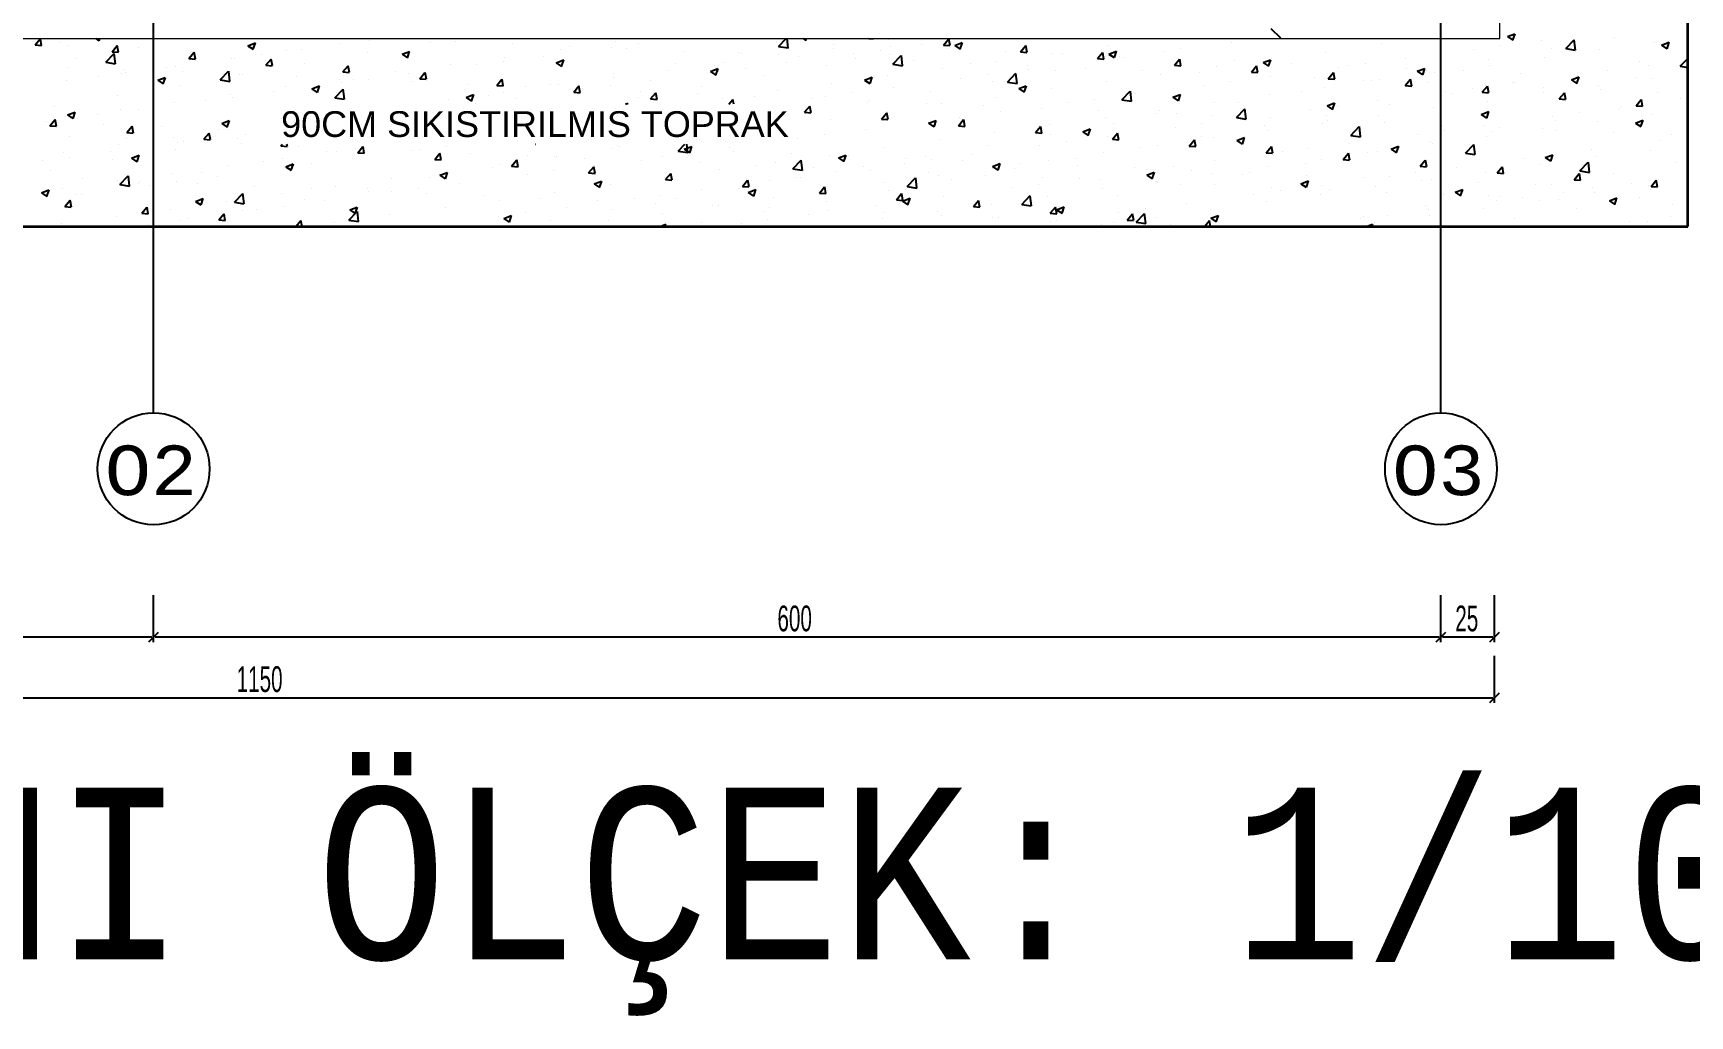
# Model space of a CAD drawing. Header units: inches. Extents: x -7543 to -822, y 102837 to 190349.
# Drawn here: x -836.2739 to -836.1967, y 102836.7692 to 102836.815 of the extents above; entities that cross this region are included whole.
import ezdxf

# ---------------------------------------------------------------- set-up
doc = ezdxf.new("R2010")
doc.units = ezdxf.units.IN
doc.header["$MEASUREMENT"] = 0
doc.linetypes.add('DASHDOTX2', pattern=[2, 1, -0.5, 0, -0.5])
for name, color, linetype, lineweight in [('AKS', 1, 'Continuous', 25), ('ICOL', 55, 'Continuous', 25), ('SIVA', 150, 'Continuous', 15), ('TARAMA', 8, 'Continuous', 25), ('YAZI', 7, 'Continuous', 25)]:
    doc.layers.add(name, color=color, linetype=linetype, lineweight=lineweight)
doc.layers.add('DUVAR', color=7, linetype='Continuous', lineweight=35, true_color=0xfc4642)
doc.styles.add('ISIM', font='monos.ttf', dxfattribs={"width": 1.1, "height": 200})
doc.styles.add('OLCU', font='tromand.shx', dxfattribs={"width": 0.6, "height": 12})
doc.styles.add('TURKCE', font='arial.ttf')

msp = doc.modelspace()

# ---------------------------------------------------------------- linework, layer by layer
at = {"layer": 'AKS', "linetype": 'DASHDOTX2', "ltscale": 10}
for p, q in [((-836.268322, 102836.797308), (-836.268322, 102837.179379)), ((-836.208322, 102836.797308), (-836.208322, 102837.179379))]:
    msp.add_line(p, q, dxfattribs=at)
at = {"layer": 'AKS', "color": 0}
for centre in [(-836.268322, 102836.7947), (-836.208322, 102836.7947)]:
    msp.add_circle(centre, 0.002608, dxfattribs=at)
at = {"layer": 'DUVAR'}
for p, q in [((-836.196822, 102836.805993), (-836.196822, 102836.875165)), ((-836.329822, 102836.805993), (-836.196822, 102836.805993))]:
    msp.add_line(p, q, dxfattribs=at)
at = {"layer": 'ICOL'}
for p, q in [((-836.216248, 102836.815214), (-836.215806, 102836.814772)), ((-836.268322, 102836.786633), (-836.268322, 102836.788817)), ((-836.268322, 102836.786633), (-836.268322, 102836.788817)), ((-836.208322, 102836.786633), (-836.208322, 102836.788817)), ((-836.208322, 102836.786633), (-836.208322, 102836.788817)), ((-836.205822, 102836.786633), (-836.205822, 102836.788817)), ((-836.268542, 102836.786646), (-836.268101, 102836.787087)), ((-836.268542, 102836.786646), (-836.268101, 102836.787087)), ((-836.208542, 102836.786646), (-836.208101, 102836.787087)), ((-836.208542, 102836.786646), (-836.208101, 102836.787087)), ((-836.206042, 102836.786646), (-836.205601, 102836.787087)), ((-836.318244, 102836.786867), (-836.2684, 102836.786867)), ((-836.268244, 102836.786867), (-836.2084, 102836.786867)), ((-836.208244, 102836.786867), (-836.2059, 102836.786867)), ((-836.205822, 102836.783806), (-836.205822, 102836.78599)), ((-836.320744, 102836.78404), (-836.2059, 102836.78404)), ((-836.206042, 102836.783819), (-836.205601, 102836.784261))]:
    msp.add_line(p, q, dxfattribs=at)
at = {"layer": 'SIVA'}
for p, q in [((-836.205572, 102836.814743), (-836.205572, 102836.883915)), ((-836.321072, 102836.814743), (-836.205572, 102836.814743))]:
    msp.add_line(p, q, dxfattribs=at)
at = {"layer": 'TARAMA'}
for p, q in [((-836.205228, 102836.814833), (-836.204878, 102836.814967)), ((-836.205228, 102836.814833), (-836.204979, 102836.814665)), ((-836.204973, 102836.814665), (-836.204872, 102836.814967)), ((-836.273847, 102836.814442), (-836.273606, 102836.814729)), ((-836.273847, 102836.814442), (-836.273548, 102836.814416)), ((-836.273542, 102836.814416), (-836.2736, 102836.81473)), ((-836.272711, 102836.814551), (-836.272711, 102836.814551)), ((-836.272321, 102836.814434), (-836.272321, 102836.814434)), ((-836.271015, 102836.814743), (-836.270867, 102836.814643)), ((-836.270861, 102836.814643), (-836.270827, 102836.814743)), ((-836.270554, 102836.813639), (-836.270164, 102836.814044)), ((-836.27026, 102836.814128), (-836.270019, 102836.814416)), ((-836.27026, 102836.814128), (-836.269962, 102836.814102)), ((-836.270103, 102836.813569), (-836.270158, 102836.814044)), ((-836.269956, 102836.814102), (-836.270014, 102836.814416)), ((-836.269013, 102836.814328), (-836.269013, 102836.814328)), ((-836.266674, 102836.813815), (-836.266433, 102836.814102)), ((-836.266369, 102836.813789), (-836.266427, 102836.814102)), ((-836.26393, 102836.81441), (-836.26358, 102836.814545)), ((-836.26393, 102836.81441), (-836.263681, 102836.814243)), ((-836.263675, 102836.814243), (-836.263574, 102836.814545)), ((-836.262125, 102836.814168), (-836.262125, 102836.814168)), ((-836.26142, 102836.814239), (-836.26142, 102836.814239)), ((-836.2596, 102836.814488), (-836.2596, 102836.814488)), ((-836.258356, 102836.81408), (-836.258356, 102836.81408)), ((-836.258262, 102836.814654), (-836.258262, 102836.814654)), ((-836.256941, 102836.814718), (-836.256941, 102836.814718)), ((-836.256744, 102836.81401), (-836.256394, 102836.814144)), ((-836.25649, 102836.813842), (-836.256388, 102836.814144)), ((-836.25544, 102836.81458), (-836.25544, 102836.81458)), ((-836.254272, 102836.814605), (-836.254272, 102836.814605)), ((-836.251603, 102836.814492), (-836.251603, 102836.814492)), ((-836.249374, 102836.814246), (-836.249374, 102836.814246)), ((-836.248934, 102836.814379), (-836.248934, 102836.814379)), ((-836.246971, 102836.814342), (-836.246971, 102836.814342)), ((-836.246807, 102836.814598), (-836.246807, 102836.814598)), ((-836.246265, 102836.814267), (-836.246265, 102836.814267)), ((-836.24572, 102836.814507), (-836.24572, 102836.814507)), ((-836.243596, 102836.814154), (-836.243596, 102836.814154)), ((-836.241981, 102836.814713), (-836.241981, 102836.814713)), ((-836.241067, 102836.8141), (-836.241067, 102836.8141)), ((-836.240927, 102836.814041), (-836.240927, 102836.814041)), ((-836.239312, 102836.8146), (-836.239312, 102836.8146)), ((-836.239199, 102836.814371), (-836.238842, 102836.814743)), ((-836.239199, 102836.814371), (-836.238755, 102836.814302)), ((-836.238749, 102836.814301), (-836.2388, 102836.814743)), ((-836.238151, 102836.8146), (-836.238151, 102836.8146)), ((-836.238055, 102836.814743), (-836.237923, 102836.814654)), ((-836.237917, 102836.814654), (-836.237887, 102836.814743)), ((-836.236653, 102836.814301), (-836.236653, 102836.814301)), ((-836.236643, 102836.814487), (-836.236643, 102836.814487)), ((-836.235681, 102836.81403), (-836.235681, 102836.81403)), ((-836.234991, 102836.814743), (-836.234792, 102836.814726)), ((-836.234787, 102836.814726), (-836.23479, 102836.814743)), ((-836.234429, 102836.814194), (-836.234429, 102836.814194)), ((-836.234056, 102836.814675), (-836.234056, 102836.814675)), ((-836.233973, 102836.814374), (-836.233973, 102836.814374)), ((-836.232535, 102836.814444), (-836.232535, 102836.814444)), ((-836.231505, 102836.814438), (-836.231264, 102836.814725)), ((-836.231505, 102836.814438), (-836.231206, 102836.814412)), ((-836.231304, 102836.814262), (-836.231304, 102836.814262)), ((-836.2312, 102836.814412), (-836.231258, 102836.814725)), ((-836.231121, 102836.814503), (-836.231121, 102836.814503)), ((-836.230986, 102836.814421), (-836.230636, 102836.814556)), ((-836.230986, 102836.814421), (-836.230737, 102836.814253)), ((-836.230732, 102836.814254), (-836.23063, 102836.814556)), ((-836.228635, 102836.814149), (-836.228635, 102836.814149)), ((-836.227919, 102836.814124), (-836.227677, 102836.814412)), ((-836.227919, 102836.814124), (-836.22762, 102836.814098)), ((-836.227614, 102836.814098), (-836.227672, 102836.814412)), ((-836.226427, 102836.814058), (-836.226427, 102836.814058)), ((-836.225966, 102836.814036), (-836.225966, 102836.814036)), ((-836.224332, 102836.813811), (-836.224091, 102836.814098)), ((-836.224028, 102836.813785), (-836.224085, 102836.814098)), ((-836.22386, 102836.81441), (-836.22386, 102836.81441)), ((-836.2238, 102836.814021), (-836.22345, 102836.814155)), ((-836.2238, 102836.814021), (-836.223552, 102836.813853)), ((-836.223546, 102836.813853), (-836.223444, 102836.814155)), ((-836.221334, 102836.81473), (-836.221334, 102836.81473)), ((-836.221244, 102836.814131), (-836.221244, 102836.814131)), ((-836.220464, 102836.814255), (-836.220464, 102836.814255)), ((-836.218087, 102836.814547), (-836.218087, 102836.814547)), ((-836.216835, 102836.814712), (-836.216835, 102836.814712)), ((-836.213705, 102836.814113), (-836.213705, 102836.814113)), ((-836.211108, 102836.814488), (-836.211108, 102836.814488)), ((-836.206796, 102836.814235), (-836.206796, 102836.814235)), ((-836.205544, 102836.814399), (-836.205544, 102836.814399)), ((-836.20365, 102836.814649), (-836.20365, 102836.814649)), ((-836.203174, 102836.814275), (-836.203174, 102836.814275)), ((-836.202509, 102836.814276), (-836.202119, 102836.814682)), ((-836.202509, 102836.814276), (-836.202064, 102836.814207)), ((-836.202058, 102836.814206), (-836.202113, 102836.814681)), ((-836.200912, 102836.814222), (-836.200912, 102836.814222)), ((-836.200258, 102836.814776), (-836.200258, 102836.814776)), ((-836.198387, 102836.814542), (-836.198387, 102836.814542)), ((-836.198042, 102836.814432), (-836.197692, 102836.814566)), ((-836.198042, 102836.814432), (-836.197794, 102836.814264)), ((-836.197788, 102836.814264), (-836.197686, 102836.814567)), ((-836.272336, 102836.813412), (-836.272336, 102836.813412)), ((-836.271929, 102836.813828), (-836.271929, 102836.813828)), ((-836.270554, 102836.813639), (-836.270109, 102836.81357)), ((-836.269667, 102836.813299), (-836.269667, 102836.813299)), ((-836.267723, 102836.813409), (-836.267723, 102836.813409)), ((-836.26729, 102836.813441), (-836.26729, 102836.813441)), ((-836.266674, 102836.813815), (-836.266375, 102836.813789)), ((-836.264693, 102836.813816), (-836.264693, 102836.813816)), ((-836.264565, 102836.813825), (-836.264565, 102836.813825)), ((-836.263314, 102836.813989), (-836.263314, 102836.813989)), ((-836.263088, 102836.813501), (-836.262847, 102836.813788)), ((-836.263088, 102836.813501), (-836.262789, 102836.813475)), ((-836.262783, 102836.813475), (-836.262841, 102836.813788)), ((-836.261272, 102836.813579), (-836.261272, 102836.813579)), ((-836.259501, 102836.813187), (-836.25926, 102836.813474)), ((-836.259197, 102836.813161), (-836.259255, 102836.813475)), ((-836.256744, 102836.81401), (-836.256495, 102836.813842)), ((-836.254497, 102836.813551), (-836.254497, 102836.813551)), ((-836.253275, 102836.813512), (-836.253275, 102836.813512)), ((-836.252023, 102836.813677), (-836.252023, 102836.813677)), ((-836.251971, 102836.813871), (-836.251971, 102836.813871)), ((-836.250129, 102836.813926), (-836.250129, 102836.813926)), ((-836.249558, 102836.813609), (-836.249208, 102836.813744)), ((-836.249558, 102836.813609), (-836.24931, 102836.813442)), ((-836.249304, 102836.813442), (-836.249203, 102836.813744)), ((-836.244342, 102836.813254), (-836.244342, 102836.813254)), ((-836.243983, 102836.813599), (-836.243983, 102836.813599)), ((-836.242373, 102836.813209), (-836.242023, 102836.813343)), ((-836.242118, 102836.813041), (-836.242017, 102836.813344)), ((-836.241745, 102836.813628), (-836.241745, 102836.813628)), ((-836.240732, 102836.813364), (-836.240732, 102836.813364)), ((-836.239178, 102836.81398), (-836.239178, 102836.81398)), ((-836.238838, 102836.813614), (-836.238838, 102836.813614)), ((-836.238257, 102836.813928), (-836.238257, 102836.813928)), ((-836.236953, 102836.813502), (-836.236953, 102836.813502)), ((-836.235588, 102836.813816), (-836.235588, 102836.813816)), ((-836.234037, 102836.814003), (-836.234037, 102836.814003)), ((-836.233863, 102836.813544), (-836.233474, 102836.813949)), ((-836.233863, 102836.813544), (-836.233418, 102836.813475)), ((-836.233413, 102836.813474), (-836.233468, 102836.813949)), ((-836.232919, 102836.813703), (-836.232919, 102836.813703)), ((-836.231549, 102836.813363), (-836.231549, 102836.813363)), ((-836.23025, 102836.81359), (-836.23025, 102836.81359)), ((-836.229024, 102836.813683), (-836.229024, 102836.813683)), ((-836.227581, 102836.813477), (-836.227581, 102836.813477)), ((-836.227548, 102836.813301), (-836.227548, 102836.813301)), ((-836.226295, 102836.813254), (-836.226295, 102836.813254)), ((-836.224912, 102836.813364), (-836.224912, 102836.813364)), ((-836.22439, 102836.813717), (-836.22439, 102836.813717)), ((-836.224332, 102836.813811), (-836.224033, 102836.813784)), ((-836.223379, 102836.813755), (-836.223379, 102836.813755)), ((-836.223297, 102836.813923), (-836.223297, 102836.813923)), ((-836.223138, 102836.813882), (-836.223138, 102836.813882)), ((-836.222243, 102836.813252), (-836.222243, 102836.813252)), ((-836.220746, 102836.813497), (-836.220505, 102836.813784)), ((-836.220746, 102836.813497), (-836.220447, 102836.813471)), ((-836.220628, 102836.81381), (-836.220628, 102836.81381)), ((-836.220441, 102836.813471), (-836.220499, 102836.813784)), ((-836.218798, 102836.813441), (-836.218798, 102836.813441)), ((-836.217959, 102836.813698), (-836.217959, 102836.813698)), ((-836.21716, 102836.813183), (-836.216919, 102836.81347)), ((-836.216855, 102836.813157), (-836.216913, 102836.81347)), ((-836.216615, 102836.81362), (-836.216265, 102836.813755)), ((-836.216615, 102836.81362), (-836.216366, 102836.813453)), ((-836.21636, 102836.813453), (-836.216259, 102836.813755)), ((-836.216231, 102836.813793), (-836.216231, 102836.813793)), ((-836.21529, 102836.813585), (-836.21529, 102836.813585)), ((-836.213099, 102836.813405), (-836.213099, 102836.813405)), ((-836.212621, 102836.813472), (-836.212621, 102836.813472)), ((-836.211847, 102836.813569), (-836.211847, 102836.813569)), ((-836.209954, 102836.813819), (-836.209954, 102836.813819)), ((-836.209951, 102836.813359), (-836.209951, 102836.813359)), ((-836.209429, 102836.81322), (-836.209079, 102836.813354)), ((-836.209175, 102836.813052), (-836.209073, 102836.813354)), ((-836.209006, 102836.813274), (-836.209006, 102836.813274)), ((-836.207282, 102836.813247), (-836.207282, 102836.813247)), ((-836.20609, 102836.813775), (-836.20609, 102836.813775)), ((-836.206076, 102836.813495), (-836.206076, 102836.813495)), ((-836.203479, 102836.81387), (-836.203479, 102836.81387)), ((-836.200556, 102836.813257), (-836.200556, 102836.813257)), ((-836.19906, 102836.813678), (-836.19906, 102836.813678)), ((-836.198663, 102836.813506), (-836.198663, 102836.813506)), ((-836.197173, 102836.813449), (-836.196822, 102836.813814)), ((-836.197173, 102836.813449), (-836.196822, 102836.813394)), ((-836.272382, 102836.812769), (-836.272382, 102836.812769)), ((-836.270869, 102836.812995), (-836.270869, 102836.812995)), ((-836.269815, 102836.813121), (-836.269815, 102836.813121)), ((-836.269617, 102836.81316), (-836.269617, 102836.81316)), ((-836.268131, 102836.812798), (-836.267781, 102836.812932)), ((-836.268131, 102836.812798), (-836.267882, 102836.81263)), ((-836.267876, 102836.81263), (-836.267775, 102836.812932)), ((-836.267104, 102836.812578), (-836.267104, 102836.812578)), ((-836.266998, 102836.813186), (-836.266998, 102836.813186)), ((-836.265217, 102836.812811), (-836.264828, 102836.813217)), ((-836.265217, 102836.812811), (-836.264773, 102836.812742)), ((-836.264767, 102836.812741), (-836.264822, 102836.813216)), ((-836.264328, 102836.813073), (-836.264328, 102836.813073)), ((-836.264188, 102836.813079), (-836.264188, 102836.813079)), ((-836.262186, 102836.812504), (-836.262186, 102836.812504)), ((-836.261659, 102836.812961), (-836.261659, 102836.812961)), ((-836.260945, 102836.812397), (-836.260595, 102836.812532)), ((-836.260691, 102836.81223), (-836.260589, 102836.812532)), ((-836.259661, 102836.812824), (-836.259661, 102836.812824)), ((-836.259578, 102836.812682), (-836.259578, 102836.812682)), ((-836.259501, 102836.813187), (-836.259203, 102836.813161)), ((-836.25899, 102836.812848), (-836.25899, 102836.812848)), ((-836.258326, 102836.812847), (-836.258326, 102836.812847)), ((-836.257064, 102836.813199), (-836.257064, 102836.813199)), ((-836.256432, 102836.813096), (-836.256432, 102836.813096)), ((-836.256321, 102836.812735), (-836.256321, 102836.812735)), ((-836.255915, 102836.812873), (-836.255674, 102836.813161)), ((-836.255915, 102836.812873), (-836.255616, 102836.812847)), ((-836.255611, 102836.812847), (-836.255668, 102836.813161)), ((-836.253652, 102836.812622), (-836.253652, 102836.812622)), ((-836.252329, 102836.81256), (-836.252088, 102836.812847)), ((-836.252329, 102836.81256), (-836.25203, 102836.812533)), ((-836.252024, 102836.812534), (-836.252082, 102836.812847)), ((-836.250983, 102836.812509), (-836.250983, 102836.812509)), ((-836.249815, 102836.812598), (-836.249815, 102836.812598)), ((-836.249435, 102836.812581), (-836.249435, 102836.812581)), ((-836.248743, 102836.812246), (-836.248502, 102836.812533)), ((-836.248438, 102836.81222), (-836.248496, 102836.812533)), ((-836.247035, 102836.812535), (-836.247035, 102836.812535)), ((-836.246899, 102836.813099), (-836.246899, 102836.813099)), ((-836.246868, 102836.812933), (-836.246868, 102836.812933)), ((-836.245141, 102836.812784), (-836.245141, 102836.812784)), ((-836.242785, 102836.812501), (-836.242785, 102836.812501)), ((-836.242373, 102836.813209), (-836.242124, 102836.813041)), ((-836.241984, 102836.8132), (-836.241984, 102836.8132)), ((-836.239869, 102836.813002), (-836.239869, 102836.813002)), ((-836.236713, 102836.812636), (-836.236713, 102836.812636)), ((-836.235187, 102836.812809), (-836.234837, 102836.812943)), ((-836.235187, 102836.812809), (-836.234938, 102836.812641)), ((-836.234933, 102836.812641), (-836.234831, 102836.812943)), ((-836.234116, 102836.813011), (-836.234116, 102836.813011)), ((-836.233851, 102836.812472), (-836.233851, 102836.812472)), ((-836.230693, 102836.812887), (-836.230693, 102836.812887)), ((-836.229441, 102836.813052), (-836.229441, 102836.813052)), ((-836.229211, 102836.812754), (-836.229211, 102836.812754)), ((-836.228527, 102836.812716), (-836.228137, 102836.813122)), ((-836.228527, 102836.812716), (-836.228082, 102836.812647)), ((-836.228076, 102836.812646), (-836.228132, 102836.813121)), ((-836.228001, 102836.812408), (-836.227651, 102836.812542)), ((-836.227747, 102836.812241), (-836.227646, 102836.812543)), ((-836.22392, 102836.812746), (-836.22392, 102836.812746)), ((-836.221395, 102836.813066), (-836.221395, 102836.813066)), ((-836.219574, 102836.813139), (-836.219574, 102836.813139)), ((-836.219402, 102836.812575), (-836.219402, 102836.812575)), ((-836.21815, 102836.81274), (-836.21815, 102836.81274)), ((-836.21716, 102836.813183), (-836.216861, 102836.813157)), ((-836.216905, 102836.813026), (-836.216905, 102836.813026)), ((-836.216257, 102836.812989), (-836.216257, 102836.812989)), ((-836.214235, 102836.812913), (-836.214235, 102836.812913)), ((-836.213573, 102836.812869), (-836.213332, 102836.813157)), ((-836.213573, 102836.812869), (-836.213274, 102836.812843)), ((-836.213269, 102836.812843), (-836.213327, 102836.813157)), ((-836.211922, 102836.812773), (-836.211922, 102836.812773)), ((-836.211566, 102836.812801), (-836.211566, 102836.812801)), ((-836.211169, 102836.812823), (-836.211169, 102836.812823)), ((-836.209987, 102836.812555), (-836.209746, 102836.812843)), ((-836.209987, 102836.812555), (-836.209688, 102836.812529)), ((-836.209682, 102836.812529), (-836.20974, 102836.812843)), ((-836.209429, 102836.81322), (-836.20918, 102836.813052)), ((-836.208897, 102836.812688), (-836.208897, 102836.812688)), ((-836.208602, 102836.813175), (-836.208602, 102836.813175)), ((-836.206401, 102836.812242), (-836.20616, 102836.812529)), ((-836.206228, 102836.812575), (-836.206228, 102836.812575)), ((-836.206096, 102836.812216), (-836.206154, 102836.812529)), ((-836.204966, 102836.812677), (-836.204966, 102836.812677)), ((-836.204892, 102836.812677), (-836.204892, 102836.812677)), ((-836.204613, 102836.813134), (-836.204613, 102836.813134)), ((-836.202243, 102836.812819), (-836.201893, 102836.812954)), ((-836.202243, 102836.812819), (-836.201995, 102836.812652)), ((-836.201989, 102836.812652), (-836.201888, 102836.812954)), ((-836.201976, 102836.813177), (-836.201976, 102836.813177)), ((-836.201944, 102836.813021), (-836.201944, 102836.813021)), ((-836.201808, 102836.813092), (-836.201808, 102836.813092)), ((-836.200973, 102836.812558), (-836.200973, 102836.812558)), ((-836.199275, 102836.812908), (-836.199275, 102836.812908)), ((-836.198448, 102836.812878), (-836.198448, 102836.812878)), ((-836.27002, 102836.812078), (-836.27002, 102836.812078)), ((-836.26735, 102836.811777), (-836.26735, 102836.811777)), ((-836.265881, 102836.811852), (-836.265881, 102836.811852)), ((-836.264753, 102836.812152), (-836.264753, 102836.812152)), ((-836.264629, 102836.812017), (-836.264629, 102836.812017)), ((-836.262735, 102836.812267), (-836.262735, 102836.812267)), ((-836.260945, 102836.812397), (-836.260696, 102836.812229)), ((-836.259881, 102836.811983), (-836.259492, 102836.812389)), ((-836.259881, 102836.811983), (-836.259437, 102836.811914)), ((-836.259431, 102836.811914), (-836.259486, 102836.812388)), ((-836.254557, 102836.811886), (-836.254557, 102836.811886)), ((-836.25376, 102836.811997), (-836.253409, 102836.812131)), ((-836.25376, 102836.811997), (-836.253511, 102836.811829)), ((-836.253505, 102836.811829), (-836.253404, 102836.812131)), ((-836.253338, 102836.811705), (-836.253338, 102836.811705)), ((-836.25273, 102836.812098), (-836.25273, 102836.812098)), ((-836.252032, 102836.812206), (-836.252032, 102836.812206)), ((-836.251445, 102836.811954), (-836.251445, 102836.811954)), ((-836.248743, 102836.812246), (-836.248444, 102836.81222)), ((-836.248314, 102836.812397), (-836.248314, 102836.812397)), ((-836.248287, 102836.81237), (-836.248287, 102836.81237)), ((-836.246334, 102836.811688), (-836.246224, 102836.811731)), ((-836.246232, 102836.811688), (-836.246218, 102836.811731)), ((-836.245701, 102836.812001), (-836.245701, 102836.812001)), ((-836.245645, 102836.812284), (-836.245645, 102836.812284)), ((-836.245156, 102836.811932), (-836.244915, 102836.812219)), ((-836.245156, 102836.811932), (-836.244857, 102836.811906)), ((-836.244852, 102836.811906), (-836.244909, 102836.81222)), ((-836.242976, 102836.812171), (-836.242976, 102836.812171)), ((-836.241806, 102836.811964), (-836.241806, 102836.811964)), ((-836.241511, 102836.811688), (-836.241329, 102836.811906)), ((-836.241283, 102836.811688), (-836.241323, 102836.811906)), ((-836.240306, 102836.812058), (-836.240306, 102836.812058)), ((-836.239239, 102836.812316), (-836.239239, 102836.812316)), ((-836.237637, 102836.811946), (-836.237637, 102836.811946)), ((-836.236996, 102836.812057), (-836.236996, 102836.812057)), ((-836.235744, 102836.812222), (-836.235744, 102836.812222)), ((-836.235043, 102836.811753), (-836.235043, 102836.811753)), ((-836.234968, 102836.811833), (-836.234968, 102836.811833)), ((-836.232299, 102836.81172), (-836.232299, 102836.81172)), ((-836.232127, 102836.812253), (-836.232127, 102836.812253)), ((-836.229085, 102836.812019), (-836.229085, 102836.812019)), ((-836.228001, 102836.812408), (-836.227753, 102836.81224)), ((-836.226488, 102836.812394), (-836.226488, 102836.812394)), ((-836.225705, 102836.811745), (-836.225705, 102836.811745)), ((-836.224453, 102836.81191), (-836.224453, 102836.81191)), ((-836.223191, 102836.811888), (-836.222801, 102836.812294)), ((-836.223191, 102836.811888), (-836.222746, 102836.811819)), ((-836.22274, 102836.811819), (-836.222795, 102836.812293)), ((-836.22256, 102836.812159), (-836.22256, 102836.812159)), ((-836.220816, 102836.812008), (-836.220466, 102836.812142)), ((-836.220816, 102836.812008), (-836.220567, 102836.81184)), ((-836.220561, 102836.81184), (-836.22046, 102836.812142)), ((-836.218859, 102836.811776), (-836.218859, 102836.811776)), ((-836.217754, 102836.811772), (-836.217754, 102836.811772)), ((-836.216292, 102836.812128), (-836.216292, 102836.812128)), ((-836.214838, 102836.812273), (-836.214838, 102836.812273)), ((-836.213766, 102836.812448), (-836.213766, 102836.812448)), ((-836.21363, 102836.811607), (-836.21328, 102836.811742)), ((-836.213376, 102836.81144), (-836.213274, 102836.811742)), ((-836.211269, 102836.811847), (-836.211269, 102836.811847)), ((-836.208111, 102836.812262), (-836.208111, 102836.812262)), ((-836.207808, 102836.812176), (-836.207808, 102836.812176)), ((-836.206859, 102836.812427), (-836.206859, 102836.812427)), ((-836.206401, 102836.812242), (-836.206102, 102836.812216)), ((-836.206137, 102836.811831), (-836.206137, 102836.811831)), ((-836.203559, 102836.812462), (-836.203559, 102836.812462)), ((-836.20354, 102836.812206), (-836.20354, 102836.812206)), ((-836.202814, 102836.811928), (-836.202573, 102836.812215)), ((-836.202814, 102836.811928), (-836.202516, 102836.811902)), ((-836.20251, 102836.811902), (-836.202568, 102836.812215)), ((-836.20089, 102836.812349), (-836.20089, 102836.812349)), ((-836.199228, 102836.811614), (-836.198987, 102836.811901)), ((-836.198924, 102836.811588), (-836.198981, 102836.811902)), ((-836.198221, 102836.812237), (-836.198221, 102836.812237)), ((-836.197151, 102836.811928), (-836.197151, 102836.811928)), ((-836.273153, 102836.810681), (-836.272912, 102836.810969)), ((-836.272936, 102836.811577), (-836.272936, 102836.811577)), ((-836.272848, 102836.810655), (-836.272906, 102836.810969)), ((-836.272443, 102836.811105), (-836.272443, 102836.811105)), ((-836.272332, 102836.811185), (-836.271982, 102836.811319)), ((-836.272332, 102836.811185), (-836.272083, 102836.811017)), ((-836.272184, 102836.811023), (-836.272184, 102836.811023)), ((-836.272077, 102836.811017), (-836.271976, 102836.81132)), ((-836.270932, 102836.811187), (-836.270932, 102836.811187)), ((-836.269876, 102836.811457), (-836.269876, 102836.811457)), ((-836.269039, 102836.811437), (-836.269039, 102836.811437)), ((-836.237984, 102836.811305), (-836.237743, 102836.811592)), ((-836.237984, 102836.811305), (-836.237685, 102836.811278)), ((-836.237959, 102836.811252), (-836.237959, 102836.811252)), ((-836.237679, 102836.811279), (-836.237737, 102836.811592)), ((-836.236774, 102836.810972), (-836.236774, 102836.810972)), ((-836.234397, 102836.810991), (-836.234156, 102836.811278)), ((-836.234397, 102836.810991), (-836.234099, 102836.810965)), ((-836.234177, 102836.811346), (-836.234177, 102836.811346)), ((-836.234093, 102836.810965), (-836.234151, 102836.811278)), ((-836.232203, 102836.810795), (-836.231852, 102836.81093)), ((-836.231948, 102836.810628), (-836.231847, 102836.81093)), ((-836.23161, 102836.811699), (-836.23161, 102836.811699)), ((-836.230811, 102836.810677), (-836.23057, 102836.810964)), ((-836.230757, 102836.81108), (-836.230757, 102836.81108)), ((-836.230506, 102836.810651), (-836.230564, 102836.810965)), ((-836.22963, 102836.811607), (-836.22963, 102836.811607)), ((-836.228863, 102836.811329), (-836.228863, 102836.811329)), ((-836.226961, 102836.811494), (-836.226961, 102836.811494)), ((-836.224292, 102836.811382), (-836.224292, 102836.811382)), ((-836.223981, 102836.811081), (-836.223981, 102836.811081)), ((-836.221623, 102836.811269), (-836.221623, 102836.811269)), ((-836.221456, 102836.811401), (-836.221456, 102836.811401)), ((-836.22067, 102836.811272), (-836.22067, 102836.811272)), ((-836.218954, 102836.811156), (-836.218954, 102836.811156)), ((-836.217855, 102836.811061), (-836.217465, 102836.811467)), ((-836.217855, 102836.811061), (-836.21741, 102836.810992)), ((-836.217572, 102836.811017), (-836.217572, 102836.811017)), ((-836.217404, 102836.810991), (-836.217459, 102836.811466)), ((-836.216284, 102836.811043), (-836.216284, 102836.811043)), ((-836.214414, 102836.811433), (-836.214414, 102836.811433)), ((-836.21364, 102836.811175), (-836.21364, 102836.811175)), ((-836.21363, 102836.811607), (-836.213381, 102836.811439)), ((-836.213615, 102836.810931), (-836.213615, 102836.810931)), ((-836.213163, 102836.811597), (-836.213163, 102836.811597)), ((-836.21123, 102836.811159), (-836.21123, 102836.811159)), ((-836.210724, 102836.811676), (-836.210724, 102836.811676)), ((-836.208663, 102836.811511), (-836.208663, 102836.811511)), ((-836.206445, 102836.811207), (-836.206094, 102836.811341)), ((-836.206445, 102836.811207), (-836.206196, 102836.811039)), ((-836.20619, 102836.811039), (-836.206089, 102836.811341)), ((-836.203123, 102836.81112), (-836.203123, 102836.81112)), ((-836.202983, 102836.810927), (-836.202983, 102836.810927)), ((-836.201872, 102836.811285), (-836.201872, 102836.811285)), ((-836.200067, 102836.811427), (-836.200067, 102836.811427)), ((-836.199978, 102836.811534), (-836.199978, 102836.811534)), ((-836.199259, 102836.810806), (-836.198909, 102836.810941)), ((-836.199228, 102836.811614), (-836.198929, 102836.811588)), ((-836.199004, 102836.810639), (-836.198903, 102836.810941)), ((-836.198508, 102836.811213), (-836.198508, 102836.811213)), ((-836.273309, 102836.810857), (-836.273309, 102836.810857)), ((-836.273153, 102836.810681), (-836.272854, 102836.810655)), ((-836.272255, 102836.810185), (-836.272255, 102836.810185)), ((-836.27064, 102836.810744), (-836.27064, 102836.810744)), ((-836.269567, 102836.810367), (-836.269326, 102836.810655)), ((-836.269567, 102836.810367), (-836.269268, 102836.810341)), ((-836.269262, 102836.810342), (-836.26932, 102836.810655)), ((-836.267971, 102836.810631), (-836.267971, 102836.810631)), ((-836.26598, 102836.810054), (-836.265739, 102836.810341)), ((-836.265676, 102836.810028), (-836.265734, 102836.810341)), ((-836.265302, 102836.810518), (-836.265302, 102836.810518)), ((-836.265146, 102836.810785), (-836.264796, 102836.810919)), ((-836.265146, 102836.810785), (-836.264898, 102836.810617)), ((-836.264892, 102836.810617), (-836.26479, 102836.810919)), ((-836.264814, 102836.810487), (-836.264814, 102836.810487)), ((-836.264051, 102836.810295), (-836.264051, 102836.810295)), ((-836.23706, 102836.81025), (-836.23706, 102836.81025)), ((-836.235166, 102836.810499), (-836.235166, 102836.810499)), ((-836.232203, 102836.810795), (-836.231954, 102836.810628)), ((-836.232008, 102836.810915), (-836.232008, 102836.810915)), ((-836.230811, 102836.810677), (-836.230512, 102836.810651)), ((-836.229145, 102836.810354), (-836.229145, 102836.810354)), ((-836.227225, 102836.810363), (-836.226984, 102836.810651)), ((-836.227225, 102836.810363), (-836.226926, 102836.810337)), ((-836.22692, 102836.810337), (-836.226978, 102836.810651)), ((-836.226548, 102836.810729), (-836.226548, 102836.810729)), ((-836.226502, 102836.810271), (-836.226502, 102836.810271)), ((-836.225017, 102836.810395), (-836.224667, 102836.810529)), ((-836.225017, 102836.810395), (-836.224768, 102836.810227)), ((-836.224762, 102836.810227), (-836.224661, 102836.81053)), ((-836.223875, 102836.810187), (-836.223875, 102836.810187)), ((-836.223638, 102836.81005), (-836.223397, 102836.810337)), ((-836.223586, 102836.810771), (-836.223586, 102836.810771)), ((-836.223334, 102836.810024), (-836.223392, 102836.810337)), ((-836.220717, 102836.810603), (-836.220717, 102836.810603)), ((-836.219472, 102836.810174), (-836.219472, 102836.810174)), ((-836.219466, 102836.810768), (-836.219466, 102836.810768)), ((-836.216556, 102836.810675), (-836.216556, 102836.810675)), ((-836.216352, 102836.810464), (-836.216352, 102836.810464)), ((-836.213827, 102836.810784), (-836.213827, 102836.810784)), ((-836.212518, 102836.810233), (-836.212129, 102836.810639)), ((-836.212518, 102836.810233), (-836.212074, 102836.810164)), ((-836.212068, 102836.810163), (-836.212123, 102836.810638)), ((-836.210946, 102836.810818), (-836.210946, 102836.810818)), ((-836.209426, 102836.81029), (-836.209426, 102836.81029)), ((-836.208277, 102836.810705), (-836.208277, 102836.810705)), ((-836.208175, 102836.810455), (-836.208175, 102836.810455)), ((-836.206281, 102836.810704), (-836.206281, 102836.810704)), ((-836.206198, 102836.810166), (-836.206198, 102836.810166)), ((-836.205899, 102836.810426), (-836.205899, 102836.810426)), ((-836.205608, 102836.810592), (-836.205608, 102836.810592)), ((-836.203601, 102836.810541), (-836.203601, 102836.810541)), ((-836.202939, 102836.81048), (-836.202939, 102836.81048)), ((-836.201034, 102836.810893), (-836.201034, 102836.810893)), ((-836.20027, 102836.810367), (-836.20027, 102836.810367)), ((-836.199259, 102836.810806), (-836.19901, 102836.810639)), ((-836.197601, 102836.810254), (-836.197601, 102836.810254)), ((-836.272504, 102836.80944), (-836.272504, 102836.80944)), ((-836.270354, 102836.809465), (-836.270354, 102836.809465)), ((-836.269937, 102836.809792), (-836.269937, 102836.809792)), ((-836.269586, 102836.810072), (-836.269586, 102836.810072)), ((-836.267411, 102836.810112), (-836.267411, 102836.810112)), ((-836.26731, 102836.809595), (-836.26731, 102836.809595)), ((-836.267196, 102836.80988), (-836.267196, 102836.80988)), ((-836.266917, 102836.80996), (-836.266917, 102836.80996)), ((-836.26598, 102836.810054), (-836.265681, 102836.810028)), ((-836.265944, 102836.810045), (-836.265944, 102836.810045)), ((-836.264394, 102836.810095), (-836.264394, 102836.810095)), ((-836.264248, 102836.809847), (-836.264248, 102836.809847)), ((-836.262394, 102836.80974), (-836.262322, 102836.809826)), ((-836.262394, 102836.80974), (-836.262095, 102836.809714)), ((-836.262089, 102836.809714), (-836.26211, 102836.809826)), ((-836.261579, 102836.809734), (-836.261579, 102836.809734)), ((-836.26028, 102836.809498), (-836.26028, 102836.809498)), ((-836.259782, 102836.809495), (-836.259782, 102836.809495)), ((-836.25891, 102836.809621), (-836.25891, 102836.809621)), ((-836.258808, 102836.809426), (-836.258567, 102836.809713)), ((-836.258808, 102836.809426), (-836.258509, 102836.8094)), ((-836.258503, 102836.8094), (-836.258561, 102836.809714)), ((-836.256241, 102836.809508), (-836.256241, 102836.809508)), ((-836.255905, 102836.809568), (-836.255905, 102836.809568)), ((-836.255221, 102836.809112), (-836.25498, 102836.8094)), ((-836.254917, 102836.809086), (-836.254975, 102836.8094)), ((-836.254654, 102836.809733), (-836.254654, 102836.809733)), ((-836.253571, 102836.809396), (-836.253571, 102836.809396)), ((-836.250541, 102836.809826), (-836.250526, 102836.809816)), ((-836.25052, 102836.809816), (-836.250517, 102836.809826)), ((-836.246989, 102836.809604), (-836.246989, 102836.809604)), ((-836.246707, 102836.80975), (-836.246707, 102836.80975)), ((-836.246618, 102836.809729), (-836.246618, 102836.809729)), ((-836.243949, 102836.809616), (-836.243949, 102836.809616)), ((-836.243873, 102836.809501), (-836.24356, 102836.809826)), ((-836.243873, 102836.809501), (-836.243428, 102836.809432)), ((-836.243589, 102836.809583), (-836.243239, 102836.809718)), ((-836.243589, 102836.809583), (-836.243341, 102836.809415)), ((-836.243422, 102836.809431), (-836.243468, 102836.809826)), ((-836.243363, 102836.80942), (-836.243363, 102836.80942)), ((-836.243335, 102836.809416), (-836.243233, 102836.809718)), ((-836.241469, 102836.80967), (-836.241469, 102836.80967)), ((-836.24128, 102836.809503), (-836.24128, 102836.809503)), ((-836.238611, 102836.809391), (-836.238611, 102836.809391)), ((-836.238311, 102836.810085), (-836.238311, 102836.810085)), ((-836.234238, 102836.809682), (-836.234238, 102836.809682)), ((-836.231671, 102836.810034), (-836.231671, 102836.810034)), ((-836.229418, 102836.80977), (-836.229418, 102836.80977)), ((-836.22702, 102836.809773), (-836.22702, 102836.809773)), ((-836.225769, 102836.809938), (-836.225769, 102836.809938)), ((-836.224042, 102836.809417), (-836.224042, 102836.809417)), ((-836.223638, 102836.81005), (-836.22334, 102836.810023)), ((-836.222388, 102836.809674), (-836.222388, 102836.809674)), ((-836.221516, 102836.809737), (-836.221516, 102836.809737)), ((-836.220052, 102836.809736), (-836.219811, 102836.810023)), ((-836.220052, 102836.809736), (-836.219753, 102836.80971)), ((-836.219748, 102836.80971), (-836.219805, 102836.810023)), ((-836.21892, 102836.810112), (-836.21892, 102836.810112)), ((-836.217831, 102836.809995), (-836.217481, 102836.810129)), ((-836.217831, 102836.809995), (-836.217583, 102836.809827)), ((-836.217577, 102836.809827), (-836.217475, 102836.810129)), ((-836.216466, 102836.809422), (-836.216225, 102836.809709)), ((-836.216466, 102836.809422), (-836.216167, 102836.809396)), ((-836.216161, 102836.809396), (-836.216219, 102836.809709)), ((-836.21573, 102836.809461), (-836.21573, 102836.809461)), ((-836.214478, 102836.809625), (-836.214478, 102836.809625)), ((-836.21288, 102836.809108), (-836.212639, 102836.809396)), ((-836.212575, 102836.809082), (-836.212633, 102836.809396)), ((-836.212584, 102836.809875), (-836.212584, 102836.809875)), ((-836.21173, 102836.809425), (-836.21173, 102836.809425)), ((-836.211291, 102836.809494), (-836.211291, 102836.809494)), ((-836.210646, 102836.809594), (-836.210296, 102836.809729)), ((-836.210646, 102836.809594), (-836.210397, 102836.809426)), ((-836.210391, 102836.809427), (-836.21029, 102836.809729)), ((-836.208815, 102836.809926), (-836.208815, 102836.809926)), ((-836.208723, 102836.809846), (-836.208723, 102836.809846)), ((-836.207182, 102836.809406), (-836.206793, 102836.809811)), ((-836.207182, 102836.809406), (-836.206737, 102836.809337)), ((-836.206732, 102836.809336), (-836.206787, 102836.809811)), ((-836.201293, 102836.809562), (-836.201293, 102836.809562)), ((-836.198569, 102836.809549), (-836.198569, 102836.809549)), ((-836.198136, 102836.809978), (-836.198136, 102836.809978)), ((-836.196884, 102836.810143), (-836.196884, 102836.810143)), ((-836.273499, 102836.809051), (-836.273499, 102836.809051)), ((-836.272248, 102836.809215), (-836.272248, 102836.809215)), ((-836.270226, 102836.809094), (-836.270226, 102836.809094)), ((-836.269347, 102836.809172), (-836.268997, 102836.809306)), ((-836.269347, 102836.809172), (-836.269099, 102836.809004)), ((-836.269093, 102836.809004), (-836.268992, 102836.809306)), ((-836.264875, 102836.808823), (-836.264875, 102836.808823)), ((-836.263196, 102836.808998), (-836.263196, 102836.808998)), ((-836.262308, 102836.809175), (-836.262308, 102836.809175)), ((-836.262208, 102836.808738), (-836.262208, 102836.808738)), ((-836.262162, 102836.808771), (-836.261812, 102836.808906)), ((-836.262162, 102836.808771), (-836.261913, 102836.808604)), ((-836.261907, 102836.808604), (-836.261806, 102836.808906)), ((-836.260957, 102836.808903), (-836.260957, 102836.808903)), ((-836.259063, 102836.809152), (-836.259063, 102836.809152)), ((-836.255221, 102836.809112), (-836.254923, 102836.809086)), ((-836.252539, 102836.808749), (-836.252539, 102836.808749)), ((-836.252153, 102836.808878), (-836.252153, 102836.808878)), ((-836.251635, 102836.808799), (-836.251394, 102836.809086)), ((-836.251635, 102836.808799), (-836.251336, 102836.808773)), ((-836.251331, 102836.808773), (-836.251388, 102836.809086)), ((-836.250902, 102836.809283), (-836.250902, 102836.809283)), ((-836.249623, 102836.80925), (-836.249623, 102836.80925)), ((-836.249557, 102836.809252), (-836.249557, 102836.809252)), ((-836.248233, 102836.80917), (-836.248233, 102836.80917)), ((-836.248049, 102836.808485), (-836.247808, 102836.808772)), ((-836.247744, 102836.808459), (-836.247802, 102836.808772)), ((-836.247772, 102836.80884), (-836.247772, 102836.80884)), ((-836.245564, 102836.809057), (-836.245564, 102836.809057)), ((-836.244614, 102836.809256), (-836.244614, 102836.809256)), ((-836.242895, 102836.808945), (-836.242895, 102836.808945)), ((-836.241928, 102836.808635), (-836.241928, 102836.808635)), ((-836.240226, 102836.808832), (-836.240226, 102836.808832)), ((-836.239361, 102836.808987), (-836.239361, 102836.808987)), ((-836.238536, 102836.808673), (-836.238147, 102836.809079)), ((-836.238536, 102836.808673), (-836.238092, 102836.808604)), ((-836.238086, 102836.808603), (-836.238141, 102836.809078)), ((-836.237557, 102836.808719), (-836.237557, 102836.808719)), ((-836.236835, 102836.809307), (-836.236835, 102836.809307)), ((-836.236404, 102836.809183), (-836.236054, 102836.809317)), ((-836.236404, 102836.809183), (-836.236155, 102836.809015)), ((-836.236149, 102836.809015), (-836.236048, 102836.809317)), ((-836.235942, 102836.809278), (-836.235942, 102836.809278)), ((-836.23525, 102836.808769), (-836.23525, 102836.808769)), ((-836.233324, 102836.808943), (-836.233324, 102836.808943)), ((-836.233273, 102836.809165), (-836.233273, 102836.809165)), ((-836.232334, 102836.80927), (-836.232334, 102836.80927)), ((-836.232072, 102836.809108), (-836.232072, 102836.809108)), ((-836.230604, 102836.809052), (-836.230604, 102836.809052)), ((-836.230178, 102836.809357), (-836.230178, 102836.809357)), ((-836.229218, 102836.808782), (-836.228868, 102836.808917)), ((-836.229218, 102836.808782), (-836.228969, 102836.808615)), ((-836.229206, 102836.80869), (-836.229206, 102836.80869)), ((-836.228964, 102836.808615), (-836.228862, 102836.808917)), ((-836.22822, 102836.808672), (-836.22822, 102836.808672)), ((-836.227935, 102836.80894), (-836.227935, 102836.80894)), ((-836.226609, 102836.809065), (-836.226609, 102836.809065)), ((-836.225304, 102836.809173), (-836.225304, 102836.809173)), ((-836.225265, 102836.808827), (-836.225265, 102836.808827)), ((-836.222596, 102836.808714), (-836.222596, 102836.808714)), ((-836.222033, 102836.808631), (-836.222033, 102836.808631)), ((-836.220781, 102836.808796), (-836.220781, 102836.808796)), ((-836.218887, 102836.809045), (-836.218887, 102836.809045)), ((-836.216413, 102836.808799), (-836.216413, 102836.808799)), ((-836.214646, 102836.808925), (-836.214646, 102836.808925)), ((-836.213888, 102836.809119), (-836.213888, 102836.809119)), ((-836.21288, 102836.809108), (-836.212581, 102836.809082)), ((-836.209293, 102836.808795), (-836.209052, 102836.809082)), ((-836.209293, 102836.808795), (-836.208994, 102836.808768)), ((-836.208989, 102836.808769), (-836.209046, 102836.809082)), ((-836.207596, 102836.808732), (-836.207596, 102836.808732)), ((-836.205707, 102836.808481), (-836.205466, 102836.808768)), ((-836.205402, 102836.808455), (-836.20546, 102836.808768)), ((-836.204439, 102836.809148), (-836.204439, 102836.809148)), ((-836.203662, 102836.808877), (-836.203662, 102836.808877)), ((-836.20346, 102836.809194), (-836.20311, 102836.809328)), ((-836.20346, 102836.809194), (-836.203211, 102836.809026)), ((-836.203205, 102836.809026), (-836.203104, 102836.809328)), ((-836.203187, 102836.809313), (-836.203187, 102836.809313)), ((-836.201846, 102836.808578), (-836.201456, 102836.808984)), ((-836.201395, 102836.808508), (-836.201451, 102836.808983)), ((-836.201095, 102836.809229), (-836.201095, 102836.809229)), ((-836.197357, 102836.808945), (-836.197357, 102836.808945)), ((-836.273142, 102836.808594), (-836.273142, 102836.808594)), ((-836.271635, 102836.808202), (-836.271635, 102836.808202)), ((-836.269998, 102836.808128), (-836.269998, 102836.808128)), ((-836.269891, 102836.80794), (-836.269501, 102836.808346)), ((-836.269891, 102836.80794), (-836.269446, 102836.807871)), ((-836.26944, 102836.807871), (-836.269495, 102836.808345)), ((-836.269028, 102836.807997), (-836.269028, 102836.807997)), ((-836.268966, 102836.80809), (-836.268966, 102836.80809)), ((-836.268512, 102836.807908), (-836.268512, 102836.807908)), ((-836.267472, 102836.808448), (-836.267472, 102836.808448)), ((-836.26726, 102836.808073), (-836.26726, 102836.808073)), ((-836.266297, 102836.807977), (-836.266297, 102836.807977)), ((-836.266112, 102836.808497), (-836.266112, 102836.808497)), ((-836.265366, 102836.808322), (-836.265366, 102836.808322)), ((-836.263628, 102836.807864), (-836.263628, 102836.807864)), ((-836.257246, 102836.808205), (-836.257246, 102836.808205)), ((-836.255455, 102836.808249), (-836.255455, 102836.808249)), ((-836.254976, 102836.808371), (-836.254626, 102836.808505)), ((-836.254976, 102836.808371), (-836.254727, 102836.808203)), ((-836.254722, 102836.808203), (-836.25462, 102836.808506)), ((-836.254679, 102836.808557), (-836.254679, 102836.808557)), ((-836.254075, 102836.80801), (-836.254075, 102836.80801)), ((-836.250918, 102836.808426), (-836.250918, 102836.808426)), ((-836.249666, 102836.808591), (-836.249666, 102836.808591)), ((-836.248049, 102836.808485), (-836.24775, 102836.808459)), ((-836.24779, 102836.807971), (-836.24744, 102836.808105)), ((-836.24779, 102836.807971), (-836.247542, 102836.807803)), ((-836.247536, 102836.807803), (-836.247435, 102836.808105)), ((-836.24705, 102836.80794), (-836.24705, 102836.80794)), ((-836.244525, 102836.80826), (-836.244525, 102836.80826)), ((-836.244463, 102836.808171), (-836.244221, 102836.808458)), ((-836.244463, 102836.808171), (-836.244164, 102836.808145)), ((-836.244158, 102836.808145), (-836.244216, 102836.808459)), ((-836.240876, 102836.807857), (-836.240635, 102836.808145)), ((-836.240876, 102836.807857), (-836.240577, 102836.807831)), ((-836.240572, 102836.807831), (-836.240629, 102836.808145)), ((-836.239627, 102836.808113), (-836.239627, 102836.808113)), ((-836.238375, 102836.808278), (-836.238375, 102836.808278)), ((-836.238166, 102836.808269), (-836.238166, 102836.808269)), ((-836.236481, 102836.808527), (-836.236481, 102836.808527)), ((-836.234888, 102836.808606), (-836.234888, 102836.808606)), ((-836.234299, 102836.808018), (-836.234299, 102836.808018)), ((-836.2332, 102836.807845), (-836.232811, 102836.808251)), ((-836.2332, 102836.807845), (-836.232756, 102836.807776)), ((-836.23275, 102836.807776), (-836.232805, 102836.80825)), ((-836.232218, 102836.808493), (-836.232218, 102836.808493)), ((-836.231732, 102836.80837), (-836.231732, 102836.80837)), ((-836.231136, 102836.808172), (-836.231136, 102836.808172)), ((-836.229549, 102836.808381), (-836.229549, 102836.808381)), ((-836.227084, 102836.807966), (-836.227084, 102836.807966)), ((-836.22688, 102836.808268), (-836.22688, 102836.808268)), ((-836.22519, 102836.808215), (-836.22519, 102836.808215)), ((-836.224211, 102836.808155), (-836.224211, 102836.808155)), ((-836.222032, 102836.808382), (-836.221682, 102836.808516)), ((-836.222032, 102836.808382), (-836.221784, 102836.808214)), ((-836.221778, 102836.808214), (-836.221677, 102836.808516)), ((-836.221577, 102836.808072), (-836.221577, 102836.808072)), ((-836.221542, 102836.808042), (-836.221542, 102836.808042)), ((-836.220478, 102836.807924), (-836.220478, 102836.807924)), ((-836.219927, 102836.808601), (-836.219927, 102836.808601)), ((-836.21898, 102836.808447), (-836.21898, 102836.808447)), ((-836.218873, 102836.80793), (-836.218873, 102836.80793)), ((-836.217562, 102836.808424), (-836.217562, 102836.808424)), ((-836.217258, 102836.808488), (-836.217258, 102836.808488)), ((-836.214847, 102836.807981), (-836.214497, 102836.808116)), ((-836.214847, 102836.807981), (-836.214598, 102836.807814)), ((-836.214592, 102836.807814), (-836.214491, 102836.808116)), ((-836.214589, 102836.808376), (-836.214589, 102836.808376)), ((-836.2139, 102836.807903), (-836.2139, 102836.807903)), ((-836.21192, 102836.808263), (-836.21192, 102836.808263)), ((-836.210742, 102836.808318), (-836.210742, 102836.808318)), ((-836.20949, 102836.808483), (-836.20949, 102836.808483)), ((-836.209251, 102836.80815), (-836.209251, 102836.80815)), ((-836.208784, 102836.808182), (-836.208784, 102836.808182)), ((-836.206582, 102836.808037), (-836.206582, 102836.808037)), ((-836.206259, 102836.808502), (-836.206259, 102836.808502)), ((-836.205707, 102836.808481), (-836.205408, 102836.808455)), ((-836.203913, 102836.807925), (-836.203913, 102836.807925)), ((-836.203189, 102836.807944), (-836.203189, 102836.807944)), ((-836.202121, 102836.808167), (-836.20188, 102836.808454)), ((-836.202121, 102836.808167), (-836.201822, 102836.808141)), ((-836.201816, 102836.808141), (-836.201874, 102836.808454)), ((-836.201846, 102836.808578), (-836.201401, 102836.808509)), ((-836.200273, 102836.808444), (-836.200273, 102836.808444)), ((-836.199451, 102836.808006), (-836.199451, 102836.808006)), ((-836.19863, 102836.807884), (-836.19863, 102836.807884)), ((-836.198534, 102836.807853), (-836.198293, 102836.808141)), ((-836.198534, 102836.807853), (-836.198236, 102836.807827)), ((-836.19823, 102836.807827), (-836.198288, 102836.808141)), ((-836.198199, 102836.808171), (-836.198199, 102836.808171)), ((-836.273563, 102836.807243), (-836.273563, 102836.807243)), ((-836.273549, 102836.807559), (-836.273198, 102836.807694)), ((-836.273549, 102836.807559), (-836.2733, 102836.807391)), ((-836.273294, 102836.807392), (-836.273193, 102836.807694)), ((-836.272565, 102836.807776), (-836.272565, 102836.807776)), ((-836.272459, 102836.80692), (-836.272218, 102836.807208)), ((-836.272155, 102836.806894), (-836.272212, 102836.807208)), ((-836.271944, 102836.807496), (-836.271944, 102836.807496)), ((-836.271669, 102836.807493), (-836.271669, 102836.807493)), ((-836.266363, 102836.807159), (-836.266013, 102836.807293)), ((-836.266363, 102836.807159), (-836.266114, 102836.806991)), ((-836.266108, 102836.806991), (-836.266007, 102836.807293)), ((-836.264936, 102836.807158), (-836.264936, 102836.807158)), ((-836.264555, 102836.807113), (-836.264165, 102836.807519)), ((-836.264555, 102836.807113), (-836.26411, 102836.807044)), ((-836.264104, 102836.807043), (-836.264159, 102836.807518)), ((-836.262369, 102836.80751), (-836.262369, 102836.80751)), ((-836.261287, 102836.807248), (-836.261287, 102836.807248)), ((-836.260959, 102836.807751), (-836.260959, 102836.807751)), ((-836.260378, 102836.80718), (-836.260378, 102836.80718)), ((-836.259843, 102836.807831), (-836.259843, 102836.807831)), ((-836.258371, 102836.807748), (-836.258371, 102836.807748)), ((-836.25829, 102836.807638), (-836.25829, 102836.807638)), ((-836.257221, 102836.807596), (-836.257221, 102836.807596)), ((-836.255969, 102836.807761), (-836.255969, 102836.807761)), ((-836.25562, 102836.807526), (-836.25562, 102836.807526)), ((-836.252951, 102836.807413), (-836.252951, 102836.807413)), ((-836.252214, 102836.807213), (-836.252214, 102836.807213)), ((-836.250282, 102836.8073), (-836.250282, 102836.8073)), ((-836.249617, 102836.807588), (-836.249617, 102836.807588)), ((-836.247613, 102836.807187), (-836.247613, 102836.807187)), ((-836.24593, 102836.807284), (-836.24593, 102836.807284)), ((-836.244944, 102836.807075), (-836.244944, 102836.807075)), ((-836.244678, 102836.807448), (-836.244678, 102836.807448)), ((-836.243997, 102836.807268), (-836.243997, 102836.807268)), ((-836.242784, 102836.807698), (-836.242784, 102836.807698)), ((-836.241081, 102836.807768), (-836.241081, 102836.807768)), ((-836.240605, 102836.80757), (-836.240255, 102836.807705)), ((-836.240605, 102836.80757), (-836.240356, 102836.807402)), ((-836.24035, 102836.807403), (-836.240249, 102836.807705)), ((-836.239421, 102836.807323), (-836.239421, 102836.807323)), ((-836.23729, 102836.807544), (-836.237049, 102836.807831)), ((-836.23729, 102836.807544), (-836.236991, 102836.807517)), ((-836.236985, 102836.807518), (-836.237043, 102836.807831)), ((-836.236967, 102836.807171), (-836.236967, 102836.807171)), ((-836.236896, 102836.807643), (-836.236896, 102836.807643)), ((-836.234052, 102836.807671), (-836.234052, 102836.807671)), ((-836.233704, 102836.80723), (-836.233463, 102836.807517)), ((-836.233704, 102836.80723), (-836.233405, 102836.807204)), ((-836.233399, 102836.807204), (-836.233457, 102836.807517)), ((-836.233419, 102836.80717), (-836.233069, 102836.807304)), ((-836.233419, 102836.80717), (-836.23317, 102836.807002)), ((-836.233387, 102836.807136), (-836.233387, 102836.807136)), ((-836.233165, 102836.807002), (-836.233063, 102836.807304)), ((-836.231494, 102836.807385), (-836.231494, 102836.807385)), ((-836.230117, 102836.806916), (-836.229876, 102836.807203)), ((-836.229813, 102836.80689), (-836.229871, 102836.807204)), ((-836.228336, 102836.807801), (-836.228336, 102836.807801)), ((-836.227864, 102836.807018), (-836.227475, 102836.807424)), ((-836.227413, 102836.806948), (-836.227469, 102836.807423)), ((-836.22667, 102836.8074), (-836.22667, 102836.8074)), ((-836.224103, 102836.807752), (-836.224103, 102836.807752)), ((-836.223394, 102836.807423), (-836.223394, 102836.807423)), ((-836.220203, 102836.807073), (-836.220203, 102836.807073)), ((-836.217045, 102836.807489), (-836.217045, 102836.807489)), ((-836.216474, 102836.807135), (-836.216474, 102836.807135)), ((-836.216204, 102836.807817), (-836.216204, 102836.807817)), ((-836.215793, 102836.807653), (-836.215793, 102836.807653)), ((-836.213948, 102836.807455), (-836.213948, 102836.807455)), ((-836.213535, 102836.807704), (-836.213535, 102836.807704)), ((-836.211351, 102836.80783), (-836.211351, 102836.80783)), ((-836.210866, 102836.807591), (-836.210866, 102836.807591)), ((-836.208196, 102836.807478), (-836.208196, 102836.807478)), ((-836.207661, 102836.807581), (-836.207311, 102836.807715)), ((-836.207661, 102836.807581), (-836.207412, 102836.807413)), ((-836.207407, 102836.807413), (-836.207305, 102836.807716)), ((-836.206105, 102836.807443), (-836.206105, 102836.807443)), ((-836.205754, 102836.807176), (-836.205754, 102836.807176)), ((-836.205527, 102836.807366), (-836.205527, 102836.807366)), ((-836.204502, 102836.807341), (-836.204502, 102836.807341)), ((-836.203723, 102836.807212), (-836.203723, 102836.807212)), ((-836.202858, 102836.807253), (-836.202858, 102836.807253)), ((-836.202609, 102836.80759), (-836.202609, 102836.80759)), ((-836.201243, 102836.807812), (-836.201243, 102836.807812)), ((-836.201155, 102836.807564), (-836.201155, 102836.807564)), ((-836.200475, 102836.807181), (-836.200125, 102836.807315)), ((-836.200475, 102836.807181), (-836.200227, 102836.807013)), ((-836.200221, 102836.807013), (-836.20012, 102836.807315)), ((-836.200189, 102836.80714), (-836.200189, 102836.80714)), ((-836.199075, 102836.807346), (-836.199075, 102836.807346)), ((-836.198574, 102836.807699), (-836.198574, 102836.807699)), ((-836.272459, 102836.80692), (-836.27216, 102836.806894)), ((-836.270058, 102836.806463), (-836.270058, 102836.806463)), ((-836.268873, 102836.806607), (-836.268632, 102836.806894)), ((-836.268873, 102836.806607), (-836.268574, 102836.80658)), ((-836.268568, 102836.806581), (-836.268626, 102836.806894)), ((-836.267533, 102836.806783), (-836.267533, 102836.806783)), ((-836.266682, 102836.80635), (-836.266682, 102836.80635)), ((-836.265287, 102836.806293), (-836.265046, 102836.80658)), ((-836.264982, 102836.806267), (-836.26504, 102836.80658)), ((-836.264202, 102836.806747), (-836.264202, 102836.806747)), ((-836.263524, 102836.806766), (-836.263524, 102836.806766)), ((-836.262272, 102836.806931), (-836.262272, 102836.806931)), ((-836.259218, 102836.806285), (-836.258829, 102836.806691)), ((-836.259177, 102836.806758), (-836.258827, 102836.806893)), ((-836.259177, 102836.806758), (-836.258928, 102836.806591)), ((-836.258923, 102836.806591), (-836.258821, 102836.806893)), ((-836.258768, 102836.806215), (-836.258823, 102836.80669)), ((-836.257307, 102836.806541), (-836.257307, 102836.806541)), ((-836.25474, 102836.806893), (-836.25474, 102836.806893)), ((-836.252233, 102836.806454), (-836.252233, 102836.806454)), ((-836.251992, 102836.806358), (-836.251641, 102836.806492)), ((-836.251992, 102836.806358), (-836.251743, 102836.80619)), ((-836.251737, 102836.80619), (-836.251636, 102836.806493)), ((-836.250981, 102836.806618), (-836.250981, 102836.806618)), ((-836.249088, 102836.806868), (-836.249088, 102836.806868)), ((-836.246913, 102836.806767), (-836.246913, 102836.806767)), ((-836.244585, 102836.806596), (-836.244585, 102836.806596)), ((-836.242275, 102836.806962), (-836.242275, 102836.806962)), ((-836.241988, 102836.806971), (-836.241988, 102836.806971)), ((-836.239883, 102836.80667), (-836.239883, 102836.80667)), ((-836.23969, 102836.806306), (-836.23969, 102836.806306)), ((-836.239606, 102836.806849), (-836.239606, 102836.806849)), ((-836.237797, 102836.806555), (-836.237797, 102836.806555)), ((-836.236937, 102836.806736), (-836.236937, 102836.806736)), ((-836.234639, 102836.806971), (-836.234639, 102836.806971)), ((-836.23436, 102836.806353), (-836.23436, 102836.806353)), ((-836.234267, 102836.806624), (-836.234267, 102836.806624)), ((-836.231792, 102836.806705), (-836.231792, 102836.806705)), ((-836.231598, 102836.806511), (-836.231598, 102836.806511)), ((-836.230117, 102836.806916), (-836.229818, 102836.80689)), ((-836.229267, 102836.807025), (-836.229267, 102836.807025)), ((-836.229226, 102836.806422), (-836.229226, 102836.806422)), ((-836.228929, 102836.806398), (-836.228929, 102836.806398)), ((-836.227864, 102836.807018), (-836.227419, 102836.806949)), ((-836.226531, 102836.806602), (-836.22629, 102836.80689)), ((-836.226531, 102836.806602), (-836.226232, 102836.806576)), ((-836.22631, 102836.806923), (-836.22631, 102836.806923)), ((-836.226226, 102836.806576), (-836.226284, 102836.80689)), ((-836.226234, 102836.806769), (-836.225883, 102836.806904)), ((-836.226234, 102836.806769), (-836.225985, 102836.806602)), ((-836.225979, 102836.806602), (-836.225878, 102836.806904)), ((-836.223348, 102836.806659), (-836.223348, 102836.806659)), ((-836.222945, 102836.806289), (-836.222704, 102836.806576)), ((-836.22264, 102836.806263), (-836.222698, 102836.806576)), ((-836.222528, 102836.80619), (-836.222138, 102836.806596)), ((-836.222077, 102836.80612), (-836.222133, 102836.806595)), ((-836.222096, 102836.806823), (-836.222096, 102836.806823)), ((-836.221638, 102836.806408), (-836.221638, 102836.806408)), ((-836.219048, 102836.806369), (-836.218698, 102836.806503)), ((-836.219048, 102836.806369), (-836.218799, 102836.806201)), ((-836.219041, 102836.806783), (-836.219041, 102836.806783)), ((-836.218793, 102836.806201), (-836.218692, 102836.806503)), ((-836.212057, 102836.806346), (-836.212057, 102836.806346)), ((-836.211937, 102836.806442), (-836.211937, 102836.806442)), ((-836.210805, 102836.806511), (-836.210805, 102836.806511)), ((-836.209021, 102836.806943), (-836.209021, 102836.806943)), ((-836.208912, 102836.80676), (-836.208912, 102836.80676)), ((-836.208845, 102836.806517), (-836.208845, 102836.806517)), ((-836.20632, 102836.806837), (-836.20632, 102836.806837)), ((-836.204907, 102836.806345), (-836.204907, 102836.806345)), ((-836.201991, 102836.806846), (-836.201991, 102836.806846)), ((-836.197621, 102836.806448), (-836.197621, 102836.806448)), ((-836.19752, 102836.807027), (-836.19752, 102836.807027)), ((-836.272625, 102836.806111), (-836.272625, 102836.806111)), ((-836.268575, 102836.806101), (-836.268575, 102836.806101)), ((-836.267118, 102836.806247), (-836.267118, 102836.806247)), ((-836.265287, 102836.806293), (-836.264988, 102836.806267)), ((-836.261688, 102836.805993), (-836.261459, 102836.806266)), ((-836.261403, 102836.805993), (-836.261453, 102836.806266)), ((-836.259904, 102836.806166), (-836.259904, 102836.806166)), ((-836.259218, 102836.806285), (-836.258774, 102836.806216)), ((-836.255391, 102836.806038), (-836.255391, 102836.806038)), ((-836.249829, 102836.806267), (-836.249829, 102836.806267)), ((-836.247111, 102836.806276), (-836.247111, 102836.806276)), ((-836.244713, 102836.805993), (-836.244456, 102836.806092)), ((-836.244483, 102836.805993), (-836.24445, 102836.806092)), ((-836.242799, 102836.80617), (-836.242799, 102836.80617)), ((-836.240942, 102836.806141), (-836.240942, 102836.806141)), ((-836.228399, 102836.805994), (-836.228399, 102836.805994)), ((-836.226506, 102836.806243), (-836.226506, 102836.806243)), ((-836.22626, 102836.806285), (-836.22626, 102836.806285)), ((-836.224164, 102836.806088), (-836.224164, 102836.806088)), ((-836.223591, 102836.806172), (-836.223591, 102836.806172)), ((-836.222945, 102836.806289), (-836.222646, 102836.806262)), ((-836.222528, 102836.80619), (-836.222083, 102836.806121)), ((-836.220922, 102836.80606), (-836.220922, 102836.80606)), ((-836.219343, 102836.805993), (-836.219117, 102836.806262)), ((-836.219062, 102836.805993), (-836.219112, 102836.806262)), ((-836.211798, 102836.805993), (-836.211512, 102836.806103)), ((-836.211543, 102836.805993), (-836.211506, 102836.806103)), ((-836.211412, 102836.806165), (-836.211412, 102836.806165)), ((-836.200766, 102836.806034), (-836.200766, 102836.806034)), ((-836.199515, 102836.806199), (-836.199515, 102836.806199)), ((-836.198691, 102836.80622), (-836.198691, 102836.80622))]:
    msp.add_line(p, q, dxfattribs=at)

# ---------------------------------------------------------------- texts
at = {"layer": 'AKS', "style": 'ISIM', "width": 1.1}
for s, p in [('O2', (-836.270595, 102836.793474)), ('O3', (-836.210595, 102836.793474))]:
    msp.add_text(s, height=0.00231, dxfattribs=at).set_placement(p)
at = {"layer": 'ICOL', "style": 'OLCU', "width": 0.6}
for s, p in [('600', (-836.239248, 102836.787131)), ('25', (-836.207655, 102836.787131)), ('1150', (-836.264453, 102836.784304))]:
    msp.add_text(s, height=0.0012, dxfattribs=at).set_placement(p)
at = {"layer": 'YAZI', "style": 'TURKCE'}
msp.add_text('90CM SIKISTIRILMIS TOPRAK', height=0.0012, dxfattribs=at).set_placement((-836.262377, 102836.810157))
at = {"layer": 'YAZI', "style": 'ISIM', "width": 0.9}
msp.add_text('OTOPARK PLANI ÖLÇEK: 1/100', height=0.008, dxfattribs=at).set_placement((-836.346153, 102836.771852, -0.002))

doc.saveas('drawing.dxf')
